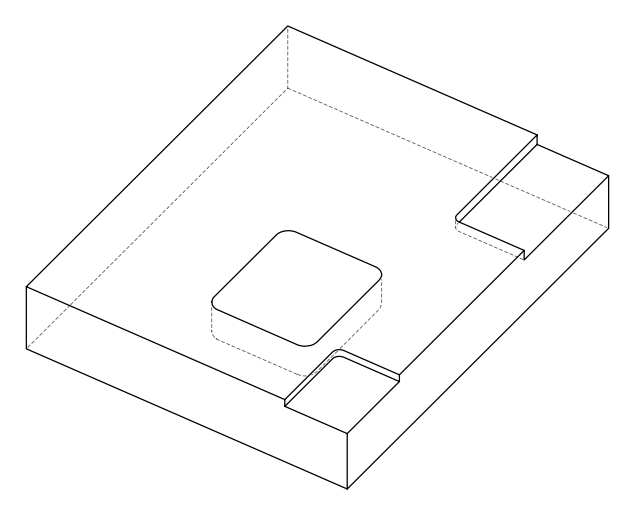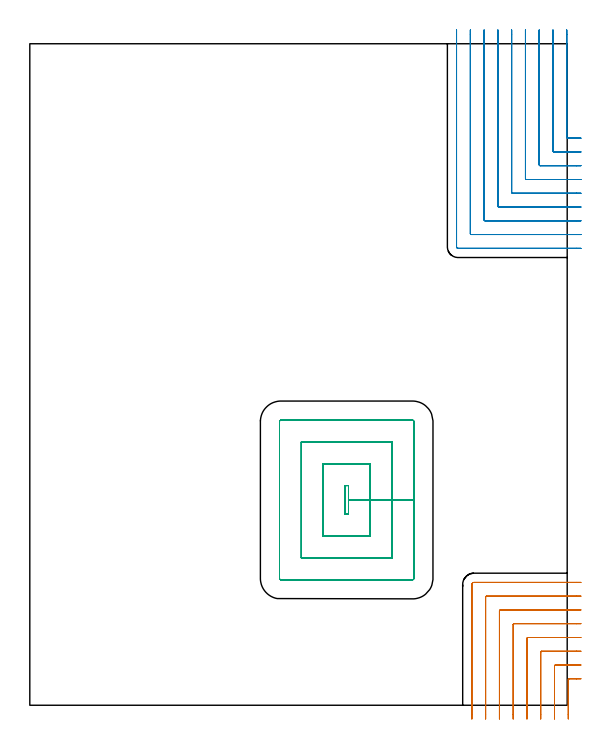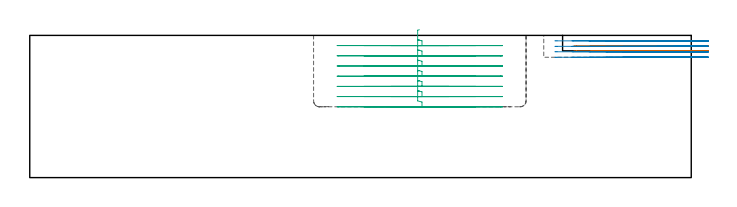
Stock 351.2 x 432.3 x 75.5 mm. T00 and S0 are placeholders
(PLAN: 3 operations, 1 tool changes, 30.6 min)
(1 MILL_CORNER_NOTCH_RECTANGULAR | CORNER_NOTCH_RECTANGULAR | NXT0201_011 | Follow Part, ap 3, ae 75% | 5.2 min | 48240 mm3)
(2 MILL_CORNER_NOTCH_RECTANGULAR_1 | CORNER_NOTCH_RECTANGULAR_1 | NXT0201_011 | Follow Part, ap 3, ae 75% | 11.89 min | 126764 mm3)
(3 MILL_RECTANGULAR_POCKET | POCKET_RECTANGULAR_STRAIGHT | NXT0201_007 | Follow Part, ap 6.25, ae 75% | 13.47 min | 545873 mm3)
(TOOL NXT0201_011 | ENDMILL 12mm [2P460-1200-NA 1630] | D12 FL38 Z6)
(TOOL NXT0201_007 | ENDMILL 25mm [R216.25-25050GCK54P 1620] | D25 R3 FL54 Z5)
(OP 1 MILL_CORNER_NOTCH_RECTANGULAR)
G17 G21 G94 G90
T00 M6
G54
G17 G0 G90 X360.2 Y17.3 S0 M3
G43 Z85.5 H1
Z72.767
G94 G1 X357.2 F250.
X352.495 F500.
G3 X351.9 Y16.705 R0.6
G1 Y-5.959
Y-8.959 F250.
G0 Z85.5
X360.2 Y26.3
Z72.767
G1 X357.2
X343.495 F500.
G3 X342.9 Y25.705 R0.6
G1 Y-6.
Y-9. F250.
G0 Z85.5
X360.2 Y35.3
Z72.767
G1 X357.2
X334.495 F500.
G3 X333.9 Y34.705 R0.6
G1 Y-6.
Y-9. F250.
G0 Z85.5
X360.2 Y44.3
Z72.767
G1 X357.2
X325.496 F500.
G3 X324.9 Y43.704 R0.6
G1 Y-6.
Y-9. F250.
G0 Z85.5
X360.2 Y53.3
Z72.767
G1 X357.2
X316.496 F500.
G3 X315.9 Y52.704 R0.6
G1 Y-6.
Y-9. F250.
G0 Z85.5
X360.2 Y62.3
Z72.767
G1 X357.2
X307.496 F500.
G3 X306.9 Y61.704 R0.6
G1 Y-6.
Y-9. F250.
G0 Z85.5
X360.2 Y71.3
Z72.767
G1 X357.2
X298.496 F500.
G3 X297.9 Y70.704 R0.6
G1 Y-6.
Y-9. F250.
G0 Z85.5
X360.2 Y80.3
Z72.767
G1 X357.2
X290.3 F500.
G3 X288.9 Y78.9 R1.4
G1 Y-6.
Y-9. F250.
G0 Z85.5
X360.2 Y17.3
Z70.033
G1 X357.2
X352.495 F500.
G3 X351.9 Y16.705 R0.6
G1 Y-5.959
Y-8.959 F250.
G0 Z85.5
X360.2 Y26.3
Z70.033
G1 X357.2
X343.495 F500.
G3 X342.9 Y25.705 R0.6
G1 Y-6.
Y-9. F250.
G0 Z85.5
X360.2 Y35.3
Z70.033
G1 X357.2
X334.495 F500.
G3 X333.9 Y34.705 R0.6
G1 Y-6.
Y-9. F250.
G0 Z85.5
X360.2 Y44.3
Z70.033
G1 X357.2
X325.496 F500.
G3 X324.9 Y43.704 R0.6
G1 Y-6.
Y-9. F250.
G0 Z85.5
X360.2 Y53.3
Z70.033
G1 X357.2
X316.496 F500.
G3 X315.9 Y52.704 R0.6
G1 Y-6.
Y-9. F250.
G0 Z85.5
X360.2 Y62.3
Z70.033
G1 X357.2
X307.496 F500.
G3 X306.9 Y61.704 R0.6
G1 Y-6.
Y-9. F250.
G0 Z85.5
X360.2 Y71.3
Z70.033
G1 X357.2
X298.496 F500.
G3 X297.9 Y70.704 R0.6
G1 Y-6.
Y-9. F250.
G0 Z85.5
X360.2 Y80.3
Z70.033
G1 X357.2
X290.3 F500.
G3 X288.9 Y78.9 R1.4
G1 Y-6.
Y-9. F250.
G0 Z85.5
X360.2 Y17.3
Z67.3
G1 X357.2
X352.495 F500.
G3 X351.9 Y16.705 R0.6
G1 Y-5.959
Y-8.959 F250.
G0 Z85.5
X360.2 Y26.3
Z67.3
G1 X357.2
X343.495 F500.
G3 X342.9 Y25.705 R0.6
G1 Y-6.
Y-9. F250.
G0 Z85.5
X360.2 Y35.3
Z67.3
G1 X357.2
X334.495 F500.
G3 X333.9 Y34.705 R0.6
G1 Y-6.
Y-9. F250.
G0 Z85.5
X360.2 Y44.3
Z67.3
G1 X357.2
X325.496 F500.
G3 X324.9 Y43.704 R0.6
G1 Y-6.
Y-9. F250.
G0 Z85.5
X360.2 Y53.3
Z67.3
G1 X357.2
X316.496 F500.
G3 X315.9 Y52.704 R0.6
G1 Y-6.
Y-9. F250.
G0 Z85.5
X360.2 Y62.3
Z67.3
G1 X357.2
X307.496 F500.
G3 X306.9 Y61.704 R0.6
G1 Y-6.
Y-9. F250.
G0 Z85.5
X360.2 Y71.3
Z67.3
G1 X357.2
X298.496 F500.
G3 X297.9 Y70.704 R0.6
G1 Y-6.
Y-9. F250.
G0 Z85.5
X360.2 Y80.3
Z67.3
G1 X357.2
X290.3 F500.
G3 X288.9 Y78.9 R1.4
G1 Y-6.
Y-9. F250.
G0 Z85.5
M5
M2
(OP 2 MILL_CORNER_NOTCH_RECTANGULAR_1)
G17 G21 G94 G90
T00 M6
G54
G17 G0 G90 X350.9 Y441.3 S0 M3
G43 Z85.5 H1
Z72.6
G94 G1 Y438.3 F250.
Y371.194 F500.
G3 X351.494 Y370.6 R0.6
G1 X357.2
X360.2 F250.
G0 Z85.5
X341.9 Y441.3
Z72.6
G1 Y438.3
Y362.195 F500.
G3 X342.495 Y361.6 R0.6
G1 X357.2
X360.2 F250.
G0 Z85.5
X332.9 Y441.3
Z72.6
G1 Y438.3
Y353.195 F500.
G3 X333.495 Y352.6 R0.6
G1 X357.2
X360.2 F250.
G0 Z85.5
X323.9 Y441.3
Z72.6
G1 Y438.3
Y344.195 F500.
G3 X324.495 Y343.6 R0.6
G1 X357.2
X360.2 F250.
G0 Z85.5
X314.9 Y441.3
Z72.6
G1 Y438.3
Y335.195 F500.
G3 X315.495 Y334.6 R0.6
G1 X357.2
X360.2 F250.
G0 Z85.5
X305.9 Y441.3
Z72.6
G1 Y438.3
Y326.196 F500.
G3 X306.496 Y325.6 R0.6
G1 X357.2
X360.2 F250.
G0 Z85.5
X296.9 Y441.3
Z72.6
G1 Y438.3
Y317.196 F500.
G3 X297.496 Y316.6 R0.6
G1 X357.2
X360.2 F250.
G0 Z85.5
X287.9 Y441.3
Z72.6
G1 Y438.3
Y308.196 F500.
G3 X288.496 Y307.6 R0.6
G1 X357.2
X360.2 F250.
G0 Z85.5
X278.9 Y441.3
Z72.6
G1 Y438.3
Y299.6 F500.
G3 X279.9 Y298.6 R1.
G1 X357.2
X360.2 F250.
G0 Z85.5
X350.9 Y441.3
Z69.7
G1 Y438.3
Y371.194 F500.
G3 X351.494 Y370.6 R0.6
G1 X357.2
X360.2 F250.
G0 Z85.5
X341.9 Y441.3
Z69.7
G1 Y438.3
Y362.195 F500.
G3 X342.495 Y361.6 R0.6
G1 X357.2
X360.2 F250.
G0 Z85.5
X332.9 Y441.3
Z69.7
G1 Y438.3
Y353.195 F500.
G3 X333.495 Y352.6 R0.6
G1 X357.2
X360.2 F250.
G0 Z85.5
X323.9 Y441.3
Z69.7
G1 Y438.3
Y344.195 F500.
G3 X324.495 Y343.6 R0.6
G1 X357.2
X360.2 F250.
G0 Z85.5
X314.9 Y441.3
Z69.7
G1 Y438.3
Y335.195 F500.
G3 X315.495 Y334.6 R0.6
G1 X357.2
X360.2 F250.
G0 Z85.5
X305.9 Y441.3
Z69.7
G1 Y438.3
Y326.196 F500.
G3 X306.496 Y325.6 R0.6
G1 X357.2
X360.2 F250.
G0 Z85.5
X296.9 Y441.3
Z69.7
G1 Y438.3
Y317.196 F500.
G3 X297.496 Y316.6 R0.6
G1 X357.2
X360.2 F250.
G0 Z85.5
X287.9 Y441.3
Z69.7
G1 Y438.3
Y308.196 F500.
G3 X288.496 Y307.6 R0.6
G1 X357.2
X360.2 F250.
G0 Z85.5
X278.9 Y441.3
Z69.7
G1 Y438.3
Y299.6 F500.
G3 X279.9 Y298.6 R1.
G1 X357.2
X360.2 F250.
G0 Z85.5
X350.9 Y441.3
Z66.8
G1 Y438.3
Y371.194 F500.
G3 X351.494 Y370.6 R0.6
G1 X357.2
X360.2 F250.
G0 Z85.5
X341.9 Y441.3
Z66.8
G1 Y438.3
Y362.195 F500.
G3 X342.495 Y361.6 R0.6
G1 X357.2
X360.2 F250.
G0 Z85.5
X332.9 Y441.3
Z66.8
G1 Y438.3
Y353.195 F500.
G3 X333.495 Y352.6 R0.6
G1 X357.2
X360.2 F250.
G0 Z85.5
X323.9 Y441.3
Z66.8
G1 Y438.3
Y344.195 F500.
G3 X324.495 Y343.6 R0.6
G1 X357.2
X360.2 F250.
G0 Z85.5
X314.9 Y441.3
Z66.8
G1 Y438.3
Y335.195 F500.
G3 X315.495 Y334.6 R0.6
G1 X357.2
X360.2 F250.
G0 Z85.5
X305.9 Y441.3
Z66.8
G1 Y438.3
Y326.196 F500.
G3 X306.496 Y325.6 R0.6
G1 X357.2
X360.2 F250.
G0 Z85.5
X296.9 Y441.3
Z66.8
G1 Y438.3
Y317.196 F500.
G3 X297.496 Y316.6 R0.6
G1 X357.2
X360.2 F250.
G0 Z85.5
X287.9 Y441.3
Z66.8
G1 Y438.3
Y308.196 F500.
G3 X288.496 Y307.6 R0.6
G1 X357.2
X360.2 F250.
G0 Z85.5
X278.9 Y441.3
Z66.8
G1 Y438.3
Y299.6 F500.
G3 X279.9 Y298.6 R1.
G1 X357.2
X360.2 F250.
G0 Z85.5
X350.9 Y441.3
Z63.9
G1 Y438.3
Y371.194 F500.
G3 X351.494 Y370.6 R0.6
G1 X357.2
X360.2 F250.
G0 Z85.5
X341.9 Y441.3
Z63.9
G1 Y438.3
Y362.195 F500.
G3 X342.495 Y361.6 R0.6
G1 X357.2
X360.2 F250.
G0 Z85.5
X332.9 Y441.3
Z63.9
G1 Y438.3
Y353.195 F500.
G3 X333.495 Y352.6 R0.6
G1 X357.2
X360.2 F250.
G0 Z85.5
X323.9 Y441.3
Z63.9
G1 Y438.3
Y344.195 F500.
G3 X324.495 Y343.6 R0.6
G1 X357.2
X360.2 F250.
G0 Z85.5
X314.9 Y441.3
Z63.9
G1 Y438.3
Y335.195 F500.
G3 X315.495 Y334.6 R0.6
G1 X357.2
X360.2 F250.
G0 Z85.5
X305.9 Y441.3
Z63.9
G1 Y438.3
Y326.196 F500.
G3 X306.496 Y325.6 R0.6
G1 X357.2
X360.2 F250.
G0 Z85.5
X296.9 Y441.3
Z63.9
G1 Y438.3
Y317.196 F500.
G3 X297.496 Y316.6 R0.6
G1 X357.2
X360.2 F250.
G0 Z85.5
X287.9 Y441.3
Z63.9
G1 Y438.3
Y308.196 F500.
G3 X288.496 Y307.6 R0.6
G1 X357.2
X360.2 F250.
G0 Z85.5
X278.9 Y441.3
Z63.9
G1 Y438.3
Y299.6 F500.
G3 X279.9 Y298.6 R1.
G1 X357.2
X360.2 F250.
G0 Z85.5
M5
M2
(OP 3 MILL_RECTANGULAR_POCKET)
G17 G21 G94 G90
T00 M6
G54
G17 G0 G90 X206.852 Y143.55 S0 M3
G43 Z85.5 H1
Z78.5
G94 G1 X205.95 Z78.258 F250.
Y124.75 Z73.221
X208.25 Z72.604
Y134.15 Z70.086
Y143.55 F500.
X205.95
Y124.75
X208.25
Y134.15
X222.5
Y157.8
X191.7
Y110.5
X222.5
Y134.15
X236.75
Y172.05
X177.45
Y96.25
X236.75
Y134.15
X251.
Y185.4
G3 X250.1 Y186.3 R0.9
G1 X164.1
G3 X163.2 Y185.4 R0.9
G1 Y82.9
G3 X164.1 Y82. R0.9
G1 X250.1
G3 X251. Y82.9 R0.9
G1 Y134.15
Y135.15
G0 X206.852 Y143.55 Z73.086
G1 X205.95 Z72.844 F250.
Y124.75 Z67.806
X208.25 Z67.19
Y134.15 Z64.671
Y143.55 F500.
X205.95
Y124.75
X208.25
Y134.15
X222.5
Y157.8
X191.7
Y110.5
X222.5
Y134.15
X236.75
Y172.05
X177.45
Y96.25
X236.75
Y134.15
X251.
Y185.4
G3 X250.1 Y186.3 R0.9
G1 X164.1
G3 X163.2 Y185.4 R0.9
G1 Y82.9
G3 X164.1 Y82. R0.9
G1 X250.1
G3 X251. Y82.9 R0.9
G1 Y134.15
Y135.15
G0 X206.852 Y143.55 Z67.671
G1 X205.95 Z67.43 F250.
Y124.75 Z62.392
X208.25 Z61.776
Y134.15 Z59.257
Y143.55 F500.
X205.95
Y124.75
X208.25
Y134.15
X222.5
Y157.8
X191.7
Y110.5
X222.5
Y134.15
X236.75
Y172.05
X177.45
Y96.25
X236.75
Y134.15
X251.
Y185.4
G3 X250.1 Y186.3 R0.9
G1 X164.1
G3 X163.2 Y185.4 R0.9
G1 Y82.9
G3 X164.1 Y82. R0.9
G1 X250.1
G3 X251. Y82.9 R0.9
G1 Y134.15
Y135.15
G0 X206.852 Y143.55 Z62.257
G1 X205.95 Z62.015 F250.
Y124.75 Z56.978
X208.25 Z56.362
Y134.15 Z53.843
Y143.55 F500.
X205.95
Y124.75
X208.25
Y134.15
X222.5
Y157.8
X191.7
Y110.5
X222.5
Y134.15
X236.75
Y172.05
X177.45
Y96.25
X236.75
Y134.15
X251.
Y185.4
G3 X250.1 Y186.3 R0.9
G1 X164.1
G3 X163.2 Y185.4 R0.9
G1 Y82.9
G3 X164.1 Y82. R0.9
G1 X250.1
G3 X251. Y82.9 R0.9
G1 Y134.15
Y135.15
G0 X206.852 Y143.55 Z56.843
G1 X205.95 Z56.601 F250.
Y124.75 Z51.564
X208.25 Z50.947
Y134.15 Z48.429
Y143.55 F500.
X205.95
Y124.75
X208.25
Y134.15
X222.5
Y157.8
X191.7
Y110.5
X222.5
Y134.15
X236.75
Y172.05
X177.45
Y96.25
X236.75
Y134.15
X251.
Y185.4
G3 X250.1 Y186.3 R0.9
G1 X164.1
G3 X163.2 Y185.4 R0.9
G1 Y82.9
G3 X164.1 Y82. R0.9
G1 X250.1
G3 X251. Y82.9 R0.9
G1 Y134.15
Y135.15
G0 X206.852 Y143.55 Z51.429
G1 X205.95 Z51.187 F250.
Y124.75 Z46.149
X208.25 Z45.533
Y134.15 Z43.014
Y143.55 F500.
X205.95
Y124.75
X208.25
Y134.15
X222.5
Y157.8
X191.7
Y110.5
X222.5
Y134.15
X236.75
Y172.05
X177.45
Y96.25
X236.75
Y134.15
X251.
Y185.4
G3 X250.1 Y186.3 R0.9
G1 X164.1
G3 X163.2 Y185.4 R0.9
G1 Y82.9
G3 X164.1 Y82. R0.9
G1 X250.1
G3 X251. Y82.9 R0.9
G1 Y134.15
Y135.15
G0 X206.852 Y143.55 Z46.014
G1 X205.95 Z45.772 F250.
Y124.75 Z40.735
X208.25 Z40.119
Y134.15 Z37.6
Y143.55 F500.
X205.95
Y124.75
X208.25
Y134.15
X222.5
Y157.8
X191.7
Y110.5
X222.5
Y134.15
X236.75
Y172.05
X177.45
Y96.25
X236.75
Y134.15
X251.
Y185.4
G3 X250.1 Y186.3 R0.9
G1 X164.1
G3 X163.2 Y185.4 R0.9
G1 Y82.9
G3 X164.1 Y82. R0.9
G1 X250.1
G3 X251. Y82.9 R0.9
G1 Y134.15
Y135.15
G0 Z85.5
M5
M2
